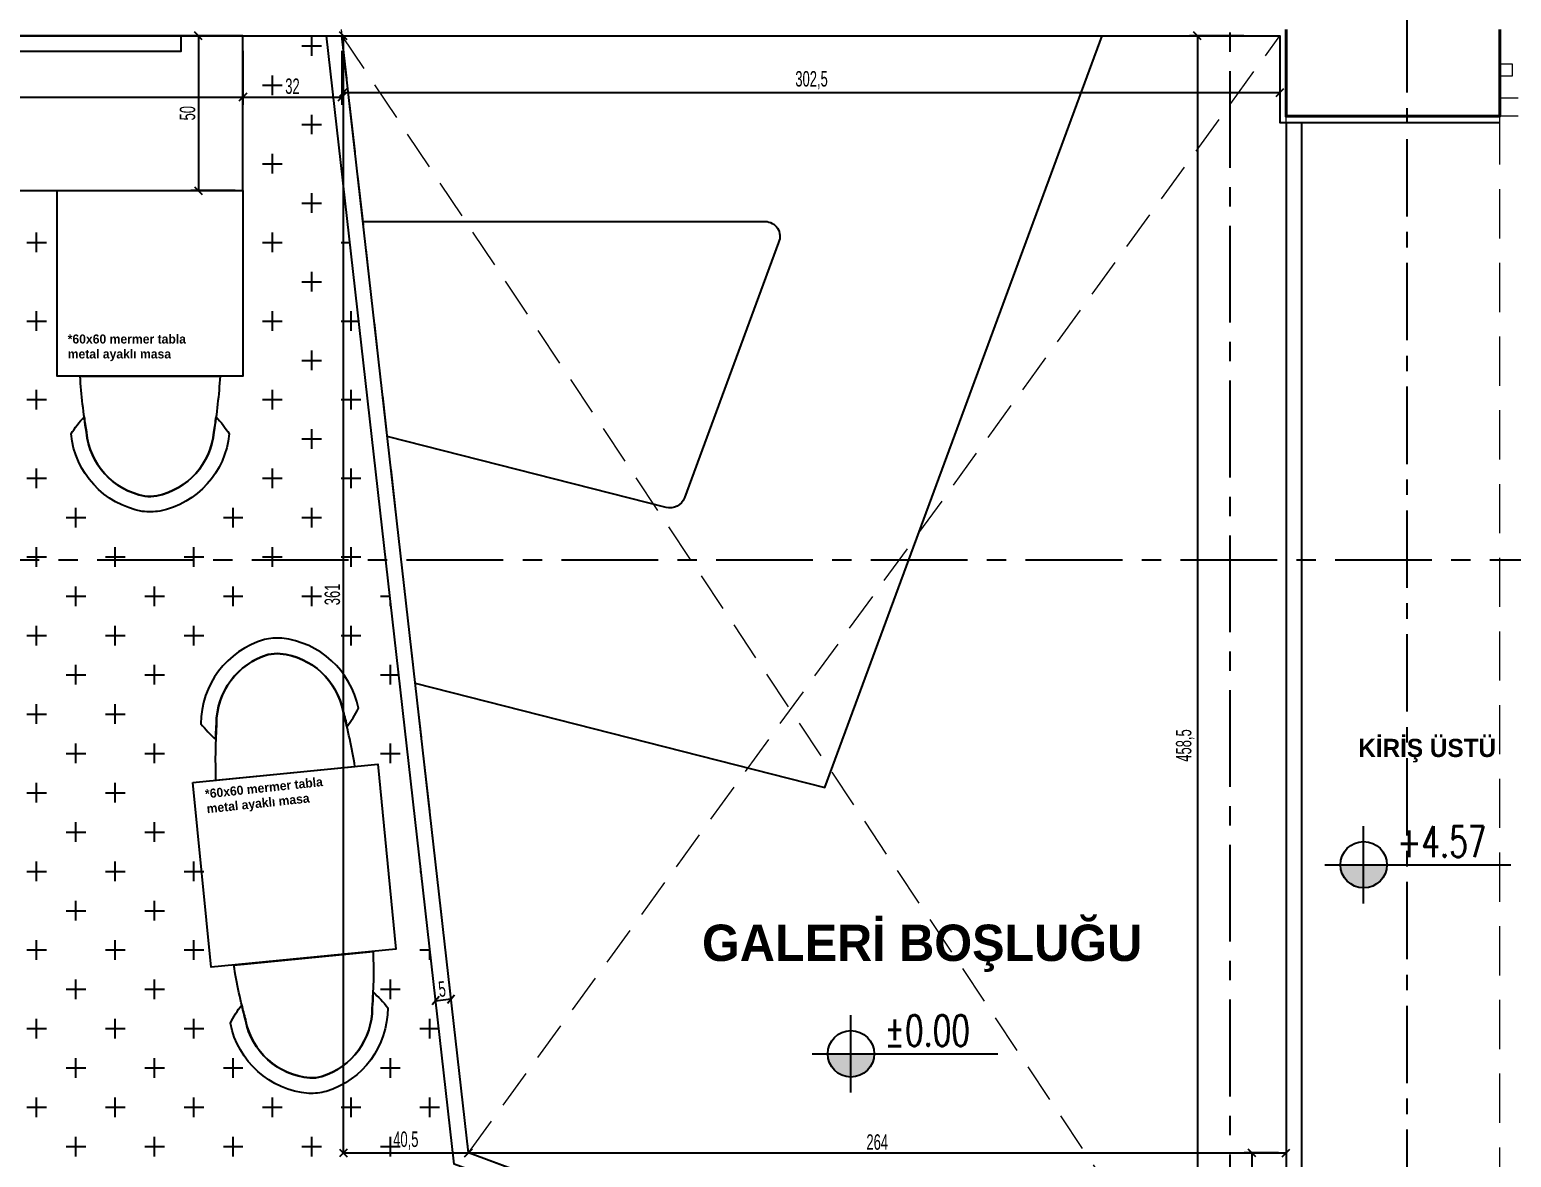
# Model space of a CAD drawing. Header units: millimetres. Extents: x 933584 to 974011, y 4545988 to 4553664.
# Drawn here: x 954292.9 to 954771.6, y 4552146.4 to 4552510.8 of the extents above; entities that cross this region are included whole.
import ezdxf

# ---------------------------------------------------------------- set-up
doc = ezdxf.new("R2010")
doc.units = ezdxf.units.MM
doc.set_wipeout_variables(frame=1)
doc.header["$PDMODE"] = 35
for name, pattern in [('568_AVN_KES_01$0$HIDDEN', [0.375, 0.25, -0.125]), ('CENTER', [2, 1.25, -0.25, 0.25, -0.25]), ('DOT2', [3.175, 0, -3.175]), ('HIDDEN', [9.525, 6.35, -3.175]), ('HIDDEN2', [4.7625, 3.175, -1.5875]), ('HIDDENX2', [19.05, 12.7, -6.35])]:
    doc.linetypes.add(name, pattern=pattern)
doc.layers.get('0').update_dxf_attribs({"color": 255})
doc.layers.get('Defpoints').update_dxf_attribs({"color": 8})
for name, color, linetype in [('0-CSX-CXS_20', 14, 'CENTER'), ('0-DMS-50', 143, 'Continuous'), ('0-HSL-SLD', 252, 'Continuous'), ('0-LNS-SLN', 6, 'Continuous'), ('0-LNS-SPL', 13, '568_AVN_KES_01$0$HIDDEN'), ('0-LNS-VLF', 11, 'Continuous'), ('0-TXT-PLV_50', 3, 'Continuous'), ('0-TXT-XBX_20', 3, 'Continuous'), ('7-DCR-FRN', 8, 'Continuous')]:
    doc.layers.add(name, color=color, linetype=linetype)
for name, color, linetype, lineweight in [('2-SPS-IBW', 5, 'Continuous', 40), ('3-OPN-WDR', 4, 'Continuous', 18), ('DOĞRAMA', 8, 'Continuous', 15), ('mimariKIRIS', 251, 'HIDDEN2', 0)]:
    doc.layers.add(name, color=color, linetype=linetype, lineweight=lineweight)
doc.styles.add('Century Gothic_B_3', font='GOTHICB.TTF', dxfattribs={"height": 4})
doc.styles.add('dim_romans_50', font='swissl.ttf', dxfattribs={"width": 0.6, "height": 5})
doc.styles.add('T_General', font='simplxtw.shx', dxfattribs={"width": 0.7, "height": 200})
doc.dimstyles.new('ONK_dim 1_50', dxfattribs={"dimscale": 5, "dimtxt": 4, "dimasz": 0.5, "dimexe": 0.5, "dimexo": 0.5, "dimgap": 0.2, "dimtad": 1, "dimdec": 1, "dimrnd": 0.5, "dimzin": 9, "dimtxsty": 'dim_romans_50', "dimblk": 'OBLIQUE', "dimcen": 1, "dimclre": 256, "dimclrt": 256, "dimazin": 2, "dimtfac": 1, "dimtdec": 1, "dimtix": 1, "dimtmove": 2, "dimatfit": 3, "dimldrblk": 'OBLIQUE', "dimfxl": 3, "dimfxlon": 1, "dimarcsym": 0})

# ---------------------------------------------------------------- blocks, each defined once
blk = doc.blocks.new('XVBZDVBZDVB')
at = {"layer": '3-OPN-WDR'}
blk.add_lwpolyline([(934667.85, 4553995.75), (934663.85, 4553995.75), (934663.85, 4553999.75), (934667.85, 4553999.75)], close=True, dxfattribs=at)
at = {"layer": 'DOĞRAMA', "color": 253, "true_color": 0xadadad}
for p, q in [((934663.85, 4553982.75), (934663.85, 4553988.75)), ((934663.85, 4553988.75), (934669.85, 4553988.75)), ((934669.85, 4553982.75), (934663.85, 4553982.75))]:
    blk.add_line(p, q, dxfattribs=at)
blk = doc.blocks.new('PLV-FNS')
h = blk.add_hatch(color=8)
edge = h.paths.add_edge_path()
edge.add_arc((0, 0), 150, 180, 0)
edge.add_line((150, 0), (-150, 0))
for p, q in [((0, -250), (0, 250)), ((-250, 0), (950, 0))]:
    blk.add_line(p, q)
blk.add_circle((0, 0), 150)
at = {"color": 8, "style": 'T_General', "width": 0.7}
for tag, p in [('INCE', (217.1, 50)), ('KABA', (217.1, -250))]:
    blk.add_attdef(tag, p, '', height=200, dxfattribs=at)
blk = doc.blocks.new('ZVBXZDVB')
at = {"layer": '0-CSX-CXS_20', "ltscale": 20}
blk.add_lwpolyline([(934637.85, 4552835.4), (934637.85, 4551518.59)], dxfattribs=at)
blk = doc.blocks.new('xcvxcbv')
at = {"layer": '2-SPS-IBW'}
blk.add_lwpolyline([(934667.85, 4551173.49), (934667.85, 4551145.49), (934598.85, 4551145.49), (934598.85, 4551173.49)], dxfattribs=at)
blk = doc.blocks.new('sandalye')
blk.add_lwpolyline([(20.65, -25.79, -0.018451), (21.38, -30.76, 0.045309), (25.62, -25.2, 0.32914), (3.17, -0.28, 0.07808), (-2.45, -0.17, 0.334929), (-25.48, -25.2, 0.045309), (-21.24, -30.76, -0.018068), (-20.54, -25.89, 0.020768), (-20.51, -25.69, -0.333547), (-1.67, -5.11, -0.074803), (2.23, -5.19, -0.32955)], format="xyb", close=True)
blk.add_lwpolyline([(22.68, -43.83, 0.023043), (20.65, -25.79, 0.32955), (2.23, -5.19, 0.074803), (-1.67, -5.11, 0.334755), (-20.52, -25.79, 0.023043), (-22.55, -43.83)], format="xyb")
blk.add_lwpolyline([(-22.55, -43.83), (22.68, -43.83)])
blk = doc.blocks.new('*U1028')
at = {"xscale": -1, "rotation": 270}
blk.add_blockref('sandalye', (21.91, -0.07), dxfattribs=at)
blk = doc.blocks.new('vbxcb')
at = {"layer": 'mimariKIRIS', "ltscale": 5}
for points in [[(942835.91, 4549901.91), (942876.99, 4549538.97), (943141.16, 4549441.35)], [(943141.16, 4549174.82), (943141.16, 4549901.91)], [(943195.25, 4549101.8), (943210.16, 4549096.29), (943210.16, 4549901.91)]]:
    blk.add_lwpolyline(points, dxfattribs=at)
blk = doc.blocks.new('xvbxcvbzc')
at = {"layer": '0-HSL-SLD', "linetype": 'Continuous'}
for p, q in [((939384.075, 4552502.325), (939384.075, 4552508.675)), ((939380.9, 4552505.5), (939387.25, 4552505.5)), ((939371.375, 4552489.625), (939371.375, 4552495.975)), ((939368.2, 4552492.8), (939374.55, 4552492.8)), ((939380.9, 4552480.1), (939387.25, 4552480.1)), ((939384.075, 4552476.925), (939384.075, 4552483.275)), ((939371.375, 4552464.225), (939371.375, 4552470.575)), ((939368.2, 4552467.4), (939374.55, 4552467.4)), ((939384.075, 4552451.525), (939384.075, 4552457.875)), ((939380.9, 4552454.7), (939387.25, 4552454.7)), ((939292, 4552442), (939298.35, 4552442)), ((939295.175, 4552438.825), (939295.175, 4552445.175)), ((939368.2, 4552442), (939374.55, 4552442)), ((939371.375, 4552438.825), (939371.375, 4552445.175)), ((939393.6, 4552442), (939396.344, 4552442)), ((939384.075, 4552426.125), (939384.075, 4552432.475)), ((939380.9, 4552429.3), (939387.25, 4552429.3)), ((939295.175, 4552413.425), (939295.175, 4552419.775)), ((939371.375, 4552413.425), (939371.375, 4552419.775)), ((939396.775, 4552413.425), (939396.775, 4552419.775)), ((939292, 4552416.6), (939298.35, 4552416.6)), ((939368.2, 4552416.6), (939374.55, 4552416.6)), ((939393.6, 4552416.6), (939399.22, 4552416.6)), ((939380.9, 4552403.9), (939387.25, 4552403.9)), ((939384.075, 4552400.725), (939384.075, 4552407.075)), ((939295.175, 4552388.025), (939295.175, 4552394.375)), ((939371.375, 4552388.025), (939371.375, 4552394.375)), ((939396.775, 4552388.025), (939396.775, 4552394.375)), ((939292, 4552391.2), (939298.35, 4552391.2)), ((939368.2, 4552391.2), (939374.55, 4552391.2)), ((939393.6, 4552391.2), (939399.95, 4552391.2)), ((939384.075, 4552375.325), (939384.075, 4552381.675)), ((939380.9, 4552378.5), (939387.25, 4552378.5)), ((939292, 4552365.8), (939298.35, 4552365.8)), ((939295.175, 4552362.625), (939295.175, 4552368.975)), ((939368.2, 4552365.8), (939374.55, 4552365.8)), ((939371.375, 4552362.625), (939371.375, 4552368.975)), ((939393.6, 4552365.8), (939399.95, 4552365.8)), ((939396.775, 4552362.625), (939396.775, 4552368.975)), ((939307.875, 4552349.925), (939307.875, 4552356.275)), ((939358.675, 4552349.925), (939358.675, 4552356.275)), ((939384.075, 4552349.925), (939384.075, 4552356.275)), ((939304.7, 4552353.1), (939311.05, 4552353.1)), ((939355.5, 4552353.1), (939361.85, 4552353.1)), ((939380.9, 4552353.1), (939387.25, 4552353.1)), ((939406.3, 4552353.1), (939406.408, 4552353.1)), ((939295.175, 4552337.225), (939295.175, 4552343.575)), ((939320.575, 4552337.225), (939320.575, 4552343.575)), ((939345.975, 4552337.225), (939345.975, 4552343.575)), ((939371.375, 4552337.225), (939371.375, 4552343.575)), ((939396.775, 4552337.225), (939396.775, 4552343.575)), ((939292, 4552340.4), (939298.35, 4552340.4)), ((939317.4, 4552340.4), (939323.75, 4552340.4)), ((939342.8, 4552340.4), (939349.15, 4552340.4)), ((939368.2, 4552340.4), (939374.55, 4552340.4)), ((939393.6, 4552340.4), (939399.95, 4552340.4)), ((939304.7, 4552327.7), (939311.05, 4552327.7)), ((939307.875, 4552324.525), (939307.875, 4552330.875)), ((939330.1, 4552327.7), (939336.45, 4552327.7)), ((939333.275, 4552324.525), (939333.275, 4552330.875)), ((939355.5, 4552327.7), (939361.85, 4552327.7)), ((939358.675, 4552324.525), (939358.675, 4552330.875)), ((939380.9, 4552327.7), (939387.25, 4552327.7)), ((939384.075, 4552324.525), (939384.075, 4552330.875)), ((939406.3, 4552327.7), (939409.284, 4552327.7)), ((939409.475, 4552324.525), (939409.475, 4552326.009)), ((939295.175, 4552311.825), (939295.175, 4552318.175)), ((939320.575, 4552311.825), (939320.575, 4552318.175)), ((939345.975, 4552311.825), (939345.975, 4552318.175)), ((939396.775, 4552311.825), (939396.775, 4552318.175)), ((939292, 4552315), (939298.35, 4552315)), ((939317.4, 4552315), (939323.75, 4552315)), ((939342.8, 4552315), (939349.15, 4552315)), ((939393.6, 4552315), (939399.95, 4552315)), ((939304.7, 4552302.3), (939311.05, 4552302.3)), ((939307.875, 4552299.125), (939307.875, 4552305.475)), ((939330.1, 4552302.3), (939336.45, 4552302.3)), ((939333.275, 4552299.125), (939333.275, 4552305.475)), ((939406.3, 4552302.3), (939412.159, 4552302.3)), ((939409.475, 4552299.125), (939409.475, 4552305.475)), ((939295.175, 4552286.425), (939295.175, 4552292.775)), ((939320.575, 4552286.425), (939320.575, 4552292.775)), ((939292, 4552289.6), (939298.35, 4552289.6)), ((939317.4, 4552289.6), (939323.75, 4552289.6)), ((939307.875, 4552273.725), (939307.875, 4552280.075)), ((939333.275, 4552273.725), (939333.275, 4552280.075)), ((939409.475, 4552273.725), (939409.475, 4552280.075)), ((939304.7, 4552276.9), (939311.05, 4552276.9)), ((939330.1, 4552276.9), (939336.45, 4552276.9)), ((939406.3, 4552276.9), (939412.65, 4552276.9)), ((939292, 4552264.2), (939298.35, 4552264.2)), ((939295.175, 4552261.025), (939295.175, 4552267.375)), ((939317.4, 4552264.2), (939323.75, 4552264.2)), ((939320.575, 4552261.025), (939320.575, 4552267.375)), ((939307.875, 4552248.325), (939307.875, 4552254.675)), ((939333.275, 4552248.325), (939333.275, 4552254.675)), ((939304.7, 4552251.5), (939311.05, 4552251.5)), ((939330.1, 4552251.5), (939336.45, 4552251.5)), ((939295.175, 4552235.625), (939295.175, 4552241.975)), ((939320.575, 4552235.625), (939320.575, 4552241.975)), ((939345.975, 4552235.625), (939345.975, 4552241.975)), ((939292, 4552238.8), (939298.35, 4552238.8)), ((939317.4, 4552238.8), (939323.75, 4552238.8)), ((939342.8, 4552238.8), (939349.15, 4552238.8)), ((939419, 4552238.8), (939419.347, 4552238.8)), ((939304.7, 4552226.1), (939311.05, 4552226.1)), ((939307.875, 4552222.925), (939307.875, 4552229.275)), ((939330.1, 4552226.1), (939336.45, 4552226.1)), ((939333.275, 4552222.925), (939333.275, 4552229.275)), ((939295.175, 4552210.225), (939295.175, 4552216.575)), ((939320.575, 4552210.225), (939320.575, 4552216.575)), ((939345.975, 4552210.225), (939345.975, 4552216.575)), ((939292, 4552213.4), (939298.35, 4552213.4)), ((939317.4, 4552213.4), (939323.75, 4552213.4)), ((939342.8, 4552213.4), (939349.15, 4552213.4)), ((939419, 4552213.4), (939422.223, 4552213.4)), ((939422.175, 4552210.225), (939422.175, 4552213.822)), ((939307.875, 4552197.525), (939307.875, 4552203.875)), ((939333.275, 4552197.525), (939333.275, 4552203.875)), ((939409.475, 4552197.525), (939409.475, 4552203.875)), ((939304.7, 4552200.7), (939311.05, 4552200.7)), ((939330.1, 4552200.7), (939336.45, 4552200.7)), ((939406.3, 4552200.7), (939412.65, 4552200.7)), ((939292, 4552188), (939298.35, 4552188)), ((939295.175, 4552184.825), (939295.175, 4552191.175)), ((939317.4, 4552188), (939323.75, 4552188)), ((939320.575, 4552184.825), (939320.575, 4552191.175)), ((939342.8, 4552188), (939349.15, 4552188)), ((939345.975, 4552184.825), (939345.975, 4552191.175)), ((939419, 4552188), (939425.098, 4552188)), ((939422.175, 4552184.825), (939422.175, 4552191.175)), ((939307.875, 4552172.125), (939307.875, 4552178.475)), ((939333.275, 4552172.125), (939333.275, 4552178.475)), ((939358.675, 4552172.125), (939358.675, 4552178.475)), ((939409.475, 4552172.125), (939409.475, 4552178.475)), ((939304.7, 4552175.3), (939311.05, 4552175.3)), ((939330.1, 4552175.3), (939336.45, 4552175.3)), ((939355.5, 4552175.3), (939361.85, 4552175.3)), ((939406.3, 4552175.3), (939412.65, 4552175.3)), ((939295.175, 4552159.425), (939295.175, 4552165.775)), ((939320.575, 4552159.425), (939320.575, 4552165.775)), ((939345.975, 4552159.425), (939345.975, 4552165.775)), ((939371.375, 4552159.425), (939371.375, 4552165.775)), ((939396.775, 4552159.425), (939396.775, 4552165.775)), ((939422.175, 4552159.425), (939422.175, 4552165.775)), ((939292, 4552162.6), (939298.35, 4552162.6)), ((939317.4, 4552162.6), (939323.75, 4552162.6)), ((939342.8, 4552162.6), (939349.15, 4552162.6)), ((939368.2, 4552162.6), (939374.55, 4552162.6)), ((939393.6, 4552162.6), (939399.95, 4552162.6)), ((939419, 4552162.6), (939425.35, 4552162.6)), ((939304.7, 4552149.9), (939311.05, 4552149.9)), ((939307.875, 4552146.725), (939307.875, 4552153.075)), ((939330.1, 4552149.9), (939336.45, 4552149.9)), ((939333.275, 4552146.725), (939333.275, 4552153.075)), ((939355.5, 4552149.9), (939361.85, 4552149.9)), ((939358.675, 4552146.725), (939358.675, 4552153.075)), ((939380.9, 4552149.9), (939387.25, 4552149.9)), ((939384.075, 4552146.725), (939384.075, 4552153.075)), ((939406.3, 4552149.9), (939412.65, 4552149.9)), ((939409.475, 4552146.725), (939409.475, 4552153.075))]:
    blk.add_line(p, q, dxfattribs=at)
blk = doc.blocks.new('_Oblique')
at = {"color": 0, "linetype": 'ByBlock', "lineweight": -2}
blk.add_line((-0.5, -0.5), (0.5, 0.5), dxfattribs=at)
blk = doc.blocks.new('*D1792')
at = {"layer": '0-DMS-50', "lineweight": -2}
for p, q in [((954361.85, 4552503.95), (954361.85, 4552486.45)), ((954103.85, 4552501.25), (954103.85, 4552486.45))]:
    blk.add_line(p, q, dxfattribs=at)
at = {"layer": '0-DMS-50', "color": 0, "lineweight": -2}
blk.add_line((954103.85, 4552488.95), (954361.85, 4552488.95), dxfattribs=at)
at = {"layer": 'Defpoints', "color": 0}
for p in [(954361.85, 4552508.75), (954103.85, 4552503.75), (954361.85, 4552488.95)]:
    blk.add_point(p, dxfattribs=at)
at = {"layer": '0-DMS-50', "color": 0, "linetype": 'ByBlock', "lineweight": -2, "xscale": 2.5, "yscale": 2.5, "zscale": 2.5, "rotation": 180}
blk.add_blockref('_Oblique', (954103.85, 4552488.95), dxfattribs=at)
at = {"layer": '0-DMS-50', "color": 0, "linetype": 'ByBlock', "lineweight": -2, "xscale": 2.5, "yscale": 2.5, "zscale": 2.5}
blk.add_blockref('_Oblique', (954361.85, 4552488.95), dxfattribs=at)
at = {"layer": '0-DMS-50', "insert": (954232.85, 4552492.45), "char_height": 5, "attachment_point": 5, "style": 'dim_romans_50'}
blk.add_mtext('258', dxfattribs=at)
blk = doc.blocks.new('*D1793')
at = {"layer": '0-DMS-50', "lineweight": -2}
for p, q in [((954361.85, 4552503.95), (954361.85, 4552486.45)), ((954393.82, 4552503.95), (954393.82, 4552486.45))]:
    blk.add_line(p, q, dxfattribs=at)
at = {"layer": '0-DMS-50', "color": 0, "lineweight": -2}
blk.add_line((954361.85, 4552488.95), (954393.82, 4552488.95), dxfattribs=at)
at = {"layer": 'Defpoints', "color": 0}
for p in [(954361.85, 4552508.75), (954393.82, 4552508.75), (954393.82, 4552488.95)]:
    blk.add_point(p, dxfattribs=at)
at = {"layer": '0-DMS-50', "color": 0, "linetype": 'ByBlock', "lineweight": -2, "xscale": 2.5, "yscale": 2.5, "zscale": 2.5, "rotation": 180}
blk.add_blockref('_Oblique', (954361.85, 4552488.95), dxfattribs=at)
at = {"layer": '0-DMS-50', "color": 0, "linetype": 'ByBlock', "lineweight": -2, "xscale": 2.5, "yscale": 2.5, "zscale": 2.5}
blk.add_blockref('_Oblique', (954393.82, 4552488.95), dxfattribs=at)
at = {"layer": '0-DMS-50', "insert": (954377.83, 4552492.45), "char_height": 5, "attachment_point": 5, "style": 'dim_romans_50'}
blk.add_mtext('32', dxfattribs=at)
blk = doc.blocks.new('*D1794')
at = {"layer": '0-DMS-50', "lineweight": -2}
for p, q in [((954423.8, 4552199.5), (954423.8, 4552199.5)), ((954428.76, 4552200.06), (954428.76, 4552200.06))]:
    blk.add_line(p, q, dxfattribs=at)
at = {"layer": '0-DMS-50', "color": 0, "lineweight": -2}
blk.add_line((954424.08, 4552197.01), (954429.05, 4552197.58), dxfattribs=at)
at = {"layer": 'Defpoints', "color": 0}
for p in [(954424.08, 4552197.01), (954429.05, 4552197.58), (954429.05, 4552197.58)]:
    blk.add_point(p, dxfattribs=at)
at = {"layer": '0-DMS-50', "color": 0, "linetype": 'ByBlock', "lineweight": -2, "xscale": 2.5, "yscale": 2.5, "zscale": 2.5}
for p, rotation in [((954424.08, 4552197.01), 186.4586144470861), ((954429.05, 4552197.58), 6.458614447086099)]:
    blk.add_blockref('_Oblique', p, dxfattribs=dict(at, rotation=rotation))
at = {"layer": '0-DMS-50', "insert": (954426.17, 4552200.77), "char_height": 5, "attachment_point": 5, "rotation": 6.4586, "style": 'dim_romans_50'}
blk.add_mtext('5', dxfattribs=at)
blk = doc.blocks.new('*D1795')
at = {"layer": '0-DMS-50', "lineweight": -2}
for p, q in [((954394.24, 4552508.75), (954396.74, 4552508.75)), ((954394.24, 4552147.81), (954396.74, 4552147.81))]:
    blk.add_line(p, q, dxfattribs=at)
at = {"layer": '0-DMS-50', "color": 0, "lineweight": -2}
blk.add_line((954394.24, 4552508.75), (954394.24, 4552147.81), dxfattribs=at)
at = {"layer": 'Defpoints', "color": 0}
for p in [(954393.82, 4552508.75), (954393.82, 4552147.81), (954394.24, 4552147.81)]:
    blk.add_point(p, dxfattribs=at)
at = {"layer": '0-DMS-50', "color": 0, "linetype": 'ByBlock', "lineweight": -2, "xscale": 2.5, "yscale": 2.5, "zscale": 2.5}
for p, rotation in [((954394.24, 4552508.75), 90), ((954394.24, 4552147.81), 270)]:
    blk.add_blockref('_Oblique', p, dxfattribs=dict(at, rotation=rotation))
at = {"layer": '0-DMS-50', "insert": (954390.74, 4552328.28), "char_height": 5, "attachment_point": 5, "rotation": 90, "style": 'dim_romans_50'}
blk.add_mtext('361', dxfattribs=at)
blk = doc.blocks.new('*D1796')
at = {"layer": '0-DMS-50', "lineweight": -2}
for p, q in [((954394.24, 4552150.31), (954394.24, 4552150.31)), ((954434.68, 4552150.31), (954434.68, 4552150.31))]:
    blk.add_line(p, q, dxfattribs=at)
at = {"layer": '0-DMS-50', "color": 0, "lineweight": -2}
blk.add_line((954394.24, 4552147.81), (954434.68, 4552147.81), dxfattribs=at)
at = {"layer": 'Defpoints', "color": 0}
for p in [(954394.24, 4552147.81), (954434.68, 4552147.81), (954434.68, 4552147.81)]:
    blk.add_point(p, dxfattribs=at)
at = {"layer": '0-DMS-50', "color": 0, "linetype": 'ByBlock', "lineweight": -2, "xscale": 2.5, "yscale": 2.5, "zscale": 2.5, "rotation": 180}
blk.add_blockref('_Oblique', (954394.24, 4552147.81), dxfattribs=at)
at = {"layer": '0-DMS-50', "color": 0, "linetype": 'ByBlock', "lineweight": -2, "xscale": 2.5, "yscale": 2.5, "zscale": 2.5}
blk.add_blockref('_Oblique', (954434.68, 4552147.81), dxfattribs=at)
at = {"layer": '0-DMS-50', "insert": (954414.46, 4552151.79), "char_height": 5, "attachment_point": 5, "style": 'dim_romans_50'}
blk.add_mtext('40,5', dxfattribs=at)
blk = doc.blocks.new('*D1797')
at = {"layer": '0-DMS-50', "lineweight": -2}
for p, q in [((954434.68, 4552150.31), (954434.68, 4552150.31)), ((954698.85, 4552150.31), (954698.85, 4552150.31))]:
    blk.add_line(p, q, dxfattribs=at)
at = {"layer": '0-DMS-50', "color": 0, "lineweight": -2}
blk.add_line((954434.68, 4552147.81), (954698.85, 4552147.81), dxfattribs=at)
at = {"layer": 'Defpoints', "color": 0}
for p in [(954434.68, 4552147.81), (954698.85, 4552147.81), (954698.85, 4552147.81)]:
    blk.add_point(p, dxfattribs=at)
at = {"layer": '0-DMS-50', "color": 0, "linetype": 'ByBlock', "lineweight": -2, "xscale": 2.5, "yscale": 2.5, "zscale": 2.5, "rotation": 180}
blk.add_blockref('_Oblique', (954434.68, 4552147.81), dxfattribs=at)
at = {"layer": '0-DMS-50', "color": 0, "linetype": 'ByBlock', "lineweight": -2, "xscale": 2.5, "yscale": 2.5, "zscale": 2.5}
blk.add_blockref('_Oblique', (954698.85, 4552147.81), dxfattribs=at)
at = {"layer": '0-DMS-50', "insert": (954566.76, 4552151.31), "char_height": 5, "attachment_point": 5, "style": 'dim_romans_50'}
blk.add_mtext('264', dxfattribs=at)
blk = doc.blocks.new('*D1798')
at = {"layer": '0-DMS-50', "lineweight": -2}
for p, q in [((954696.35, 4552147.81), (954685.3, 4552147.81)), ((954696.35, 4552050.19), (954685.3, 4552050.19))]:
    blk.add_line(p, q, dxfattribs=at)
at = {"layer": '0-DMS-50', "color": 0, "lineweight": -2}
blk.add_line((954687.8, 4552147.81), (954687.8, 4552050.19), dxfattribs=at)
at = {"layer": 'Defpoints', "color": 0}
for p in [(954698.85, 4552147.81), (954687.8, 4552050.19), (954698.85, 4552050.19)]:
    blk.add_point(p, dxfattribs=at)
at = {"layer": '0-DMS-50', "color": 0, "linetype": 'ByBlock', "lineweight": -2, "xscale": 2.5, "yscale": 2.5, "zscale": 2.5}
for p, rotation in [((954687.8, 4552147.81), 90), ((954687.8, 4552050.19), 270)]:
    blk.add_blockref('_Oblique', p, dxfattribs=dict(at, rotation=rotation))
at = {"layer": '0-DMS-50', "insert": (954683.82, 4552099), "char_height": 5, "attachment_point": 5, "rotation": 90, "style": 'dim_romans_50'}
blk.add_mtext('97,5', dxfattribs=at)
blk = doc.blocks.new('*D1804')
at = {"layer": '0-DMS-50', "lineweight": -2}
for p, q in [((954394.24, 4552505.43), (954394.24, 4552487.93)), ((954696.85, 4552505.43), (954696.85, 4552487.93))]:
    blk.add_line(p, q, dxfattribs=at)
at = {"layer": '0-DMS-50', "color": 0, "lineweight": -2}
blk.add_line((954394.24, 4552490.43), (954696.85, 4552490.43), dxfattribs=at)
at = {"layer": 'Defpoints', "color": 0}
for p in [(954394.24, 4552508.75), (954696.85, 4552508.75), (954696.85, 4552490.43)]:
    blk.add_point(p, dxfattribs=at)
at = {"layer": '0-DMS-50', "color": 0, "linetype": 'ByBlock', "lineweight": -2, "xscale": 2.5, "yscale": 2.5, "zscale": 2.5}
for p, rotation in [((954394.24, 4552490.43), 179.9999999788396), ((954696.85, 4552490.43), 359.9999999788396)]:
    blk.add_blockref('_Oblique', p, dxfattribs=dict(at, rotation=rotation))
at = {"layer": '0-DMS-50', "insert": (954545.54, 4552494.4), "char_height": 5, "attachment_point": 5, "rotation": 360, "style": 'dim_romans_50'}
blk.add_mtext('302,5', dxfattribs=at)
blk = doc.blocks.new('*D1805')
at = {"layer": '0-DMS-50', "lineweight": -2}
for p, q in [((954359.35, 4552508.75), (954344.95, 4552508.75)), ((954359.35, 4552458.75), (954344.95, 4552458.75))]:
    blk.add_line(p, q, dxfattribs=at)
at = {"layer": '0-DMS-50', "color": 0, "lineweight": -2}
blk.add_line((954347.45, 4552508.75), (954347.45, 4552458.75), dxfattribs=at)
at = {"layer": 'Defpoints', "color": 0}
for p in [(954361.85, 4552508.75), (954347.45, 4552458.75), (954361.85, 4552458.75)]:
    blk.add_point(p, dxfattribs=at)
at = {"layer": '0-DMS-50', "color": 0, "linetype": 'ByBlock', "lineweight": -2, "xscale": 2.5, "yscale": 2.5, "zscale": 2.5}
for p, rotation in [((954347.45, 4552508.75), 89.99999996704969), ((954347.45, 4552458.75), 269.9999999670496)]:
    blk.add_blockref('_Oblique', p, dxfattribs=dict(at, rotation=rotation))
at = {"layer": '0-DMS-50', "insert": (954343.95, 4552483.75), "char_height": 5, "attachment_point": 5, "rotation": 90, "style": 'dim_romans_50'}
blk.add_mtext('50', dxfattribs=at)
blk = doc.blocks.new('*D1808')
at = {"layer": '0-DMS-50', "lineweight": -2}
for p, q in [((954685.18, 4552508.75), (954667.68, 4552508.75)), ((954685.18, 4552050.19), (954667.68, 4552050.19))]:
    blk.add_line(p, q, dxfattribs=at)
at = {"layer": '0-DMS-50', "color": 0, "lineweight": -2}
blk.add_line((954670.18, 4552508.75), (954670.18, 4552050.19), dxfattribs=at)
at = {"layer": 'Defpoints', "color": 0}
for p in [(954696.85, 4552508.75), (954670.18, 4552050.19), (954696.85, 4552050.19)]:
    blk.add_point(p, dxfattribs=at)
at = {"layer": '0-DMS-50', "color": 0, "linetype": 'ByBlock', "lineweight": -2, "xscale": 2.5, "yscale": 2.5, "zscale": 2.5}
for p, rotation in [((954670.18, 4552508.75), 90), ((954670.18, 4552050.19), 270)]:
    blk.add_blockref('_Oblique', p, dxfattribs=dict(at, rotation=rotation))
at = {"layer": '0-DMS-50', "insert": (954666.21, 4552279.47), "char_height": 5, "attachment_point": 5, "rotation": 90, "style": 'dim_romans_50'}
blk.add_mtext('458,5', dxfattribs=at)
blk = doc.blocks.new('CVBXCBV')
at = {"linetype": 'CENTER', "ltscale": 25}
blk.add_lwpolyline([(937701.09, 4551339.49), (936057.32, 4551339.49)], dxfattribs=at)
blk = doc.blocks.new('CXVBXCBXCB')
at = {"linetype": 'CENTER', "ltscale": 25}
blk.add_lwpolyline([(936604.05, 4552635.39), (936604.05, 4551251.6)], dxfattribs=at)

msp = doc.modelspace()

# ---------------------------------------------------------------- linework, layer by layer
at = {"layer": '0-DMS-50'}
msp.add_lwpolyline([(954417.49, 4552299.64), (954549.88, 4552265.9), (954639.42, 4552508.75)], dxfattribs=at)
msp.add_lwpolyline([(954400.61, 4552448.75), (954530.55, 4552448.75, -0.545119), (954534.89, 4552442.02), (954504.46, 4552359.5, -0.384153), (954498.53, 4552356.39), (954408.47, 4552379.34)], format="xyb", dxfattribs=at)
at = {"layer": '0-LNS-SLN'}
for points in [[(954703.85, 4552480.75), (954703.85, 4552043.01), (954430.06, 4552144.19), (954388.79, 4552508.75)], [(954698.85, 4552480.75), (954698.85, 4552050.19), (954434.68, 4552147.81), (954393.82, 4552508.75)]]:
    msp.add_lwpolyline(points, dxfattribs=at)
at = {"layer": '0-LNS-SPL', "linetype": 'ByBlock', "ltscale": 0.5}
msp.add_lwpolyline([(953963.85, 4552503.75), (954103.85, 4552503.75), (954103.85, 4552508.75), (954696.85, 4552508.75), (954696.85, 4552480.75), (954767.85, 4552480.75)], dxfattribs=at)
at = {"layer": '3-OPN-WDR', "linetype": 'HIDDENX2'}
for points in [[(954393.82, 4552508.75), (954698.85, 4552050.19)], [(954434.68, 4552147.81), (954696.85, 4552508.75)]]:
    msp.add_lwpolyline(points, dxfattribs=at)
at = {"layer": '7-DCR-FRN'}
msp.add_lwpolyline([(954123.85, 4552508.75), (954123.85, 4552503.75), (954341.85, 4552503.75), (954341.85, 4552508.75)], close=True, dxfattribs=at)

# ---------------------------------------------------------------- block references
for name, p in [('XVBZDVBZDVB', (20104, -1500)), ('CXVBXCBXCB', (18076.62, 161.96)), ('xcvxcbv', (20100, 1337.26)), ('CVBXCBV', (17794.87, 999.89))]:
    msp.add_blockref(name, p)
at = {"layer": '0-LNS-SLN'}
msp.add_blockref('ZVBXZDVB', (20100, 0), dxfattribs=at)
at = {"layer": '0-TXT-PLV_50', "xscale": 0.05000000000291038, "yscale": 0.05000000000291038, "zscale": 0.05000000000291038}
for p, values in [((954723.91, 4552240.94), {'INCE': '+4.57'}), ((954558.27, 4552179.85), {'INCE': '%%p0.00'})]:
    msp.add_blockref('PLV-FNS', p, dxfattribs=at).add_auto_attribs(values)

# ---------------------------------------------------------------- texts
at = {"layer": '0-TXT-XBX_20', "attachment_point": 1, "line_spacing_factor": 0.984502, "style": 'Century Gothic_B_3'}
for s, insert, char_height, width in [('\\pxql;{\\fFranklin Gothic Book|b1|i0|c162|p34;KİRİŞ ÜSTÜ}', (954722.17, 4552281.62), 5.8729, 228.8091), ('\\pxql;{\\fFranklin Gothic Book|b1|i0|c162|p34;GALERİ BOŞLUĞU}', (954510.15, 4552221.59), 11.7458, 457.6183)]:
    msp.add_mtext(s, dxfattribs=dict(at, insert=insert, char_height=char_height, width=width))

# ---------------------------------------------------------------- dimensions: what is measured, and where the dimension line sits
at = {"layer": '0-DMS-50'}
for base, p1, p2, picture, middle in [((954361.85, 4552488.95), (954103.85, 4552503.75), (954361.85, 4552508.75), '*D1792', (954232.85, 4552492.45)), ((954393.82, 4552488.95), (954361.85, 4552508.75), (954393.82, 4552508.75), '*D1793', (954377.83, 4552492.45))]:
    dim = msp.add_linear_dim(base=base, p1=p1, p2=p2, angle=180, dimstyle='ONK_dim 1_50', dxfattribs=at)
    dim.commit()
    dim.dimension.update_dxf_attribs({"geometry": picture, "text_midpoint": middle})
for p1, p2, distance, picture, middle in [((954394.24, 4552508.75), (954696.85, 4552508.75), -18.33, '*D1804', (954545.54, 4552494.4)), ((954696.85, 4552508.75), (954696.85, 4552050.19), -26.66, '*D1808', (954666.21, 4552279.47)), ((954424.08, 4552197.01), (954429.05, 4552197.58), 0, '*D1794', (954426.17, 4552200.77)), ((954394.24, 4552147.81), (954434.68, 4552147.81), 0, '*D1796', (954414.46, 4552151.79)), ((954434.68, 4552147.81), (954698.85, 4552147.81), 0, '*D1797', (954566.76, 4552151.31)), ((954698.85, 4552147.81), (954698.85, 4552050.19), -11.05, '*D1798', (954683.82, 4552099))]:
    dim = msp.add_aligned_dim(p1=p1, p2=p2, distance=distance, dimstyle='ONK_dim 1_50', dxfattribs=at)
    dim.commit()
    dim.dimension.update_dxf_attribs({"geometry": picture, "text_midpoint": middle})

# ---------------------------------------------------------------- next in the draw order: wipeouts: each hides what was drawn before it
at = {"linetype": 'DOT2', "ltscale": 100000}
for points in [[(954301.85, 4552398.75), (954361.85, 4552398.75), (954361.85, 4552458.75), (954301.85, 4552458.75)], [(954351.52, 4552207.82), (954411.24, 4552213.68), (954405.38, 4552273.39), (954345.66, 4552267.54)]]:
    msp.add_wipeout(points, dxfattribs=at).dxf.layer = '3-OPN-WDR'

# ---------------------------------------------------------------- next in the draw order: linework, layer by layer
at = {"layer": '7-DCR-FRN'}
for points in [[(954103.85, 4552508.75), (954103.85, 4552458.75), (954361.85, 4552458.75), (954361.85, 4552508.75)], [(954301.85, 4552458.75), (954361.85, 4552458.75), (954361.85, 4552398.75), (954301.85, 4552398.75)], [(954345.66, 4552267.54), (954405.38, 4552273.39), (954411.24, 4552213.68), (954351.52, 4552207.82)]]:
    msp.add_lwpolyline(points, close=True, dxfattribs=at)

# ---------------------------------------------------------------- next in the draw order: texts
at = {"layer": '0-LNS-VLF', "linetype": 'HIDDEN', "ltscale": 0.5, "insert": (954305.22, 4552412.27), "char_height": 2.9364, "width": 95.455, "attachment_point": 1, "rotation": 0.007, "line_spacing_factor": 0.984502, "style": 'Century Gothic_B_3'}
msp.add_mtext('\\pxql;{\\fFranklin Gothic Book|b1|i0|c162|p34;*60x60 mermer tabla\\Pmetal ayaklı masa}', dxfattribs=at)

# ---------------------------------------------------------------- next in the draw order: dimensions: what is measured, and where the dimension line sits
at = {"layer": '0-DMS-50'}
dim = msp.add_aligned_dim(p1=(954361.85, 4552508.75), p2=(954361.85, 4552458.75), distance=-14.4, dimstyle='ONK_dim 1_50', dxfattribs=at)
dim.commit()
dim.dimension.update_dxf_attribs({"geometry": '*D1805', "text_midpoint": (954343.95, 4552483.75)})

# ---------------------------------------------------------------- next in the draw order: block references
at = {"layer": '7-DCR-FRN'}
for p, rotation in [((954331.85, 4552376.84), 269.9990867054037), ((954383.52, 4552188.94), 275.6030721477641)]:
    msp.add_blockref('*U1028', p, dxfattribs=dict(at, rotation=rotation))
at = {"layer": '7-DCR-FRN', "xscale": -1, "rotation": 275.6048987369567}
msp.add_blockref('*U1028', (954373.38, 4552292.27), dxfattribs=at)

# ---------------------------------------------------------------- next in the draw order: block references
msp.add_blockref('vbxcb', (11557.69, 2608.84))
at = {"layer": '0-DMS-50'}
msp.add_blockref('xvbxcvbzc', (15000, 0), dxfattribs=at)

# ---------------------------------------------------------------- next in the draw order: texts
at = {"layer": '0-LNS-VLF', "linetype": 'HIDDEN', "ltscale": 0.5, "insert": (954349.45, 4552265.27), "char_height": 2.9364, "width": 95.455, "attachment_point": 1, "rotation": 6.047, "line_spacing_factor": 0.984502, "style": 'Century Gothic_B_3'}
msp.add_mtext('\\pxql;{\\fFranklin Gothic Book|b1|i0|c162|p34;*60x60 mermer tabla\\Pmetal ayaklı masa}', dxfattribs=at)

# ---------------------------------------------------------------- next in the draw order: dimensions: what is measured, and where the dimension line sits
at = {"layer": '0-DMS-50'}
dim = msp.add_aligned_dim(p1=(954393.82, 4552508.75), p2=(954393.82, 4552147.81), distance=0.42, dimstyle='ONK_dim 1_50', dxfattribs=at)
dim.commit()
dim.dimension.update_dxf_attribs({"geometry": '*D1795', "text_midpoint": (954390.74, 4552328.28)})

doc.saveas('drawing.dxf')
